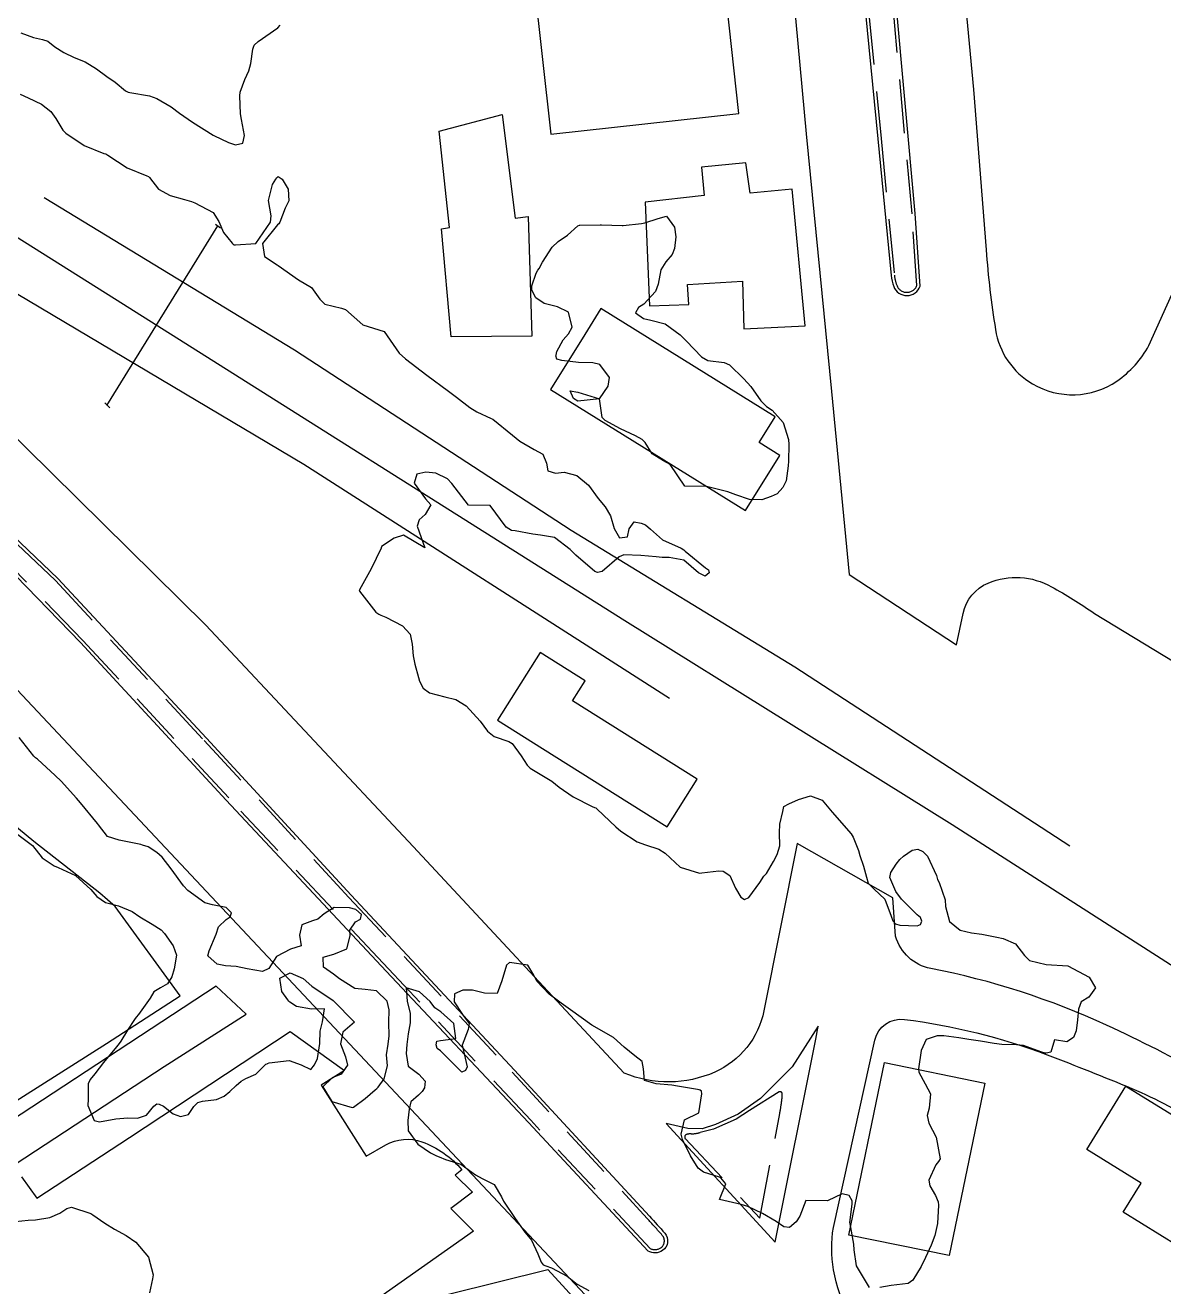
# Model space of a CAD drawing. Header units: metres. Extents: x 298520 to 308411, y 7433745 to 7450750.
# Drawn here: x 306774.9 to 306880.4, y 7435382.5 to 7435499.3 of the extents above; entities that cross this region are included whole.
import ezdxf

# ---------------------------------------------------------------- set-up
doc = ezdxf.new("R2010")
doc.units = ezdxf.units.M
doc.header["$LTSCALE"] = 10
doc.linetypes.add('DASHED', pattern=[0.75, 0.5, -0.25])
for name, color, linetype in [('Canteiro', 45, 'DASHED'), ('Curvas de Nivel 1m', 11, 'Continuous'), ('Edificações', 30, 'Continuous'), ('Linha Férrea', 251, 'TRACKS'), ('Pórtico', 62, 'Continuous'), ('Vias Primárias', 230, 'Continuous')]:
    doc.layers.add(name, color=color, linetype=linetype)
doc.linetypes.add('TRACKS', pattern='A,0.15,[130,ltypeshp.shx,S=0.25,R=0,X=0,Y=0],0.15', length=0.3)

msp = doc.modelspace()

# ---------------------------------------------------------------- linework, layer by layer
at = {"layer": 'Canteiro'}
for points in [[(306849.72, 7435535.35), (306851.56, 7435515.61), (306854.18, 7435488.85), (306855.42, 7435476.19, 0.063319), (306855.63, 7435475.26, 0.688018), (306857.5, 7435475.23), (306857.05, 7435481.88), (306855.21, 7435502), (306853.69, 7435518.16), (306852.45, 7435530.94), (306851.34, 7435539.5, -0.010151), (306850.76, 7435544.79, 0.069277), (306850.36, 7435546.52, 0.638045), (306848.44, 7435546.66, 0.173929), (306848.22, 7435545.28)], [(306836.03, 7435396.22), (306842.96, 7435388.85), (306844.8, 7435398.55, 0.017477), (306845, 7435399.89, 0.036049), (306845.03, 7435400.37, 0.560411), (306844.74, 7435400.54), (306841.98, 7435398.83), (306840.76, 7435398.03), (306838.66, 7435397.1), (306837.44, 7435396.79, -0.05083), (306836.58, 7435396.65, 0.137961), (306836.07, 7435396.56, 0.340655)]]:
    msp.add_lwpolyline(points, format="xyb", close=True, dxfattribs=at)
at = {"layer": 'Canteiro', "elevation": 711.52}
msp.add_lwpolyline([(306768.72, 7435456.45), (306777.7, 7435447.9), (306791.48, 7435433.1), (306804.89, 7435418.56), (306820.02, 7435402.36), (306832.51, 7435388.83, -0.006816), (306833.92, 7435387.26, -0.449535), (306833.77, 7435386.1, -0.2737), (306832.8, 7435386.04), (306821.73, 7435397.92), (306808.55, 7435411.95), (306793.75, 7435427.77), (306780.24, 7435442.37), (306770.22, 7435452.67)], format="xyb", dxfattribs=at)
at = {"layer": 'Curvas de Nivel 1m', "flags": 128}
for points, elevation in [([(306774.5, 7435498.65), (306775.67, 7435498.19), (306776.49, 7435498.03), (306777.01, 7435497.87), (306777.64, 7435497.34), (306778.48, 7435496.81), (306779.43, 7435496.36), (306780.46, 7435495.96), (306781.52, 7435495.3), (306782.45, 7435494.6), (306783.24, 7435494.08), (306784.18, 7435493.26), (306784.43, 7435493.14), (306784.58, 7435493.11), (306786.43, 7435492.8), (306787.09, 7435492.56), (306788.41, 7435491.78), (306789.19, 7435491.2), (306790.39, 7435490.35), (306792.3, 7435489.17), (306792.38, 7435489.13), (306793.72, 7435488.49), (306794.37, 7435488.25), (306795.07, 7435488.43), (306795.23, 7435489.13), (306794.94, 7435490.6), (306794.84, 7435491.14), (306794.77, 7435492.79), (306794.82, 7435493.14), (306795.25, 7435494.32), (306795.61, 7435495.13), (306795.81, 7435495.78), (306795.98, 7435497.12), (306796.12, 7435497.49), (306796.49, 7435497.83), (306798.29, 7435499.09), (306798.51, 7435499.36)], 712), ([(306774.43, 7435492.96), (306775.18, 7435492.62), (306776.41, 7435492.03), (306777.27, 7435491.35), (306777.74, 7435490.69), (306778.39, 7435489.63), (306778.67, 7435489.33), (306780.37, 7435488.2), (306782.2, 7435487.46), (306782.36, 7435487.42), (306782.45, 7435487.38), (306782.57, 7435487.29), (306784.35, 7435486.12), (306786.18, 7435485.4), (306786.33, 7435485.33), (306786.42, 7435485.24), (306787.25, 7435484.15), (306788.32, 7435483.57), (306789.66, 7435483.2), (306790.31, 7435483), (306790.6, 7435482.9), (306792.3, 7435481.98), (306792.83, 7435481.16), (306793.26, 7435480.14), (306794.08, 7435479.14), (306794.17, 7435479.05), (306794.26, 7435479.01), (306794.39, 7435479.01), (306796.26, 7435479.12), (306797.62, 7435481.1), (306797.7, 7435481.69), (306797.45, 7435483.1), (306797.81, 7435484.58), (306798.12, 7435485.09), (306798.21, 7435485.22), (306798.34, 7435485.32), (306798.7, 7435485.09), (306799.26, 7435484.15), (306799.32, 7435483.08), (306798.97, 7435482.41), (306798.48, 7435481.09), (306798.41, 7435480.96), (306798.28, 7435480.84), (306796.87, 7435479.11), (306797.06, 7435477.92), (306798.24, 7435477.14), (306798.33, 7435477.09), (306800.22, 7435475.75), (306801.43, 7435475.06), (306802.2, 7435473.96), (306802.67, 7435473.52), (306804.19, 7435473.15), (306804.58, 7435473.02), (306806.17, 7435471.58), (306808.16, 7435470.97), (306809.54, 7435468.96), (306810.14, 7435468.44), (306812.12, 7435466.93), (306814.1, 7435465.45), (306814.84, 7435464.89), (306816.08, 7435463.95), (306816.74, 7435463.53), (306818.07, 7435462.93), (306818.23, 7435462.85), (306820.05, 7435461.37), (306820.72, 7435460.82), (306822.04, 7435460.04), (306822.84, 7435459.61), (306823.18, 7435458.79), (306823.3, 7435458.07), (306824.01, 7435457.84), (306824.83, 7435457.96), (306826.01, 7435457.64), (306827.07, 7435456.75), (306827.98, 7435455.52), (306828.62, 7435454.73), (306829.13, 7435453.89), (306829.47, 7435452.72), (306829.94, 7435451.86), (306830.69, 7435451.95), (306830.85, 7435452.7), (306831.32, 7435453.33), (306831.96, 7435453.22), (306832.35, 7435453.08), (306832.82, 7435452.68), (306833.94, 7435451.68), (306835.67, 7435450.9), (306835.92, 7435450.74), (306836.04, 7435450.64), (306837.91, 7435449.09), (306838.19, 7435448.9), (306838.27, 7435448.61), (306837.9, 7435448.32), (306837.26, 7435448.63), (306835.91, 7435449.79), (306834.54, 7435450.03), (306833.92, 7435450.05), (306833.36, 7435450.11), (306831.92, 7435450.24), (306830.34, 7435450.28), (306829.92, 7435450.11), (306828.35, 7435448.73), (306827.9, 7435448.66), (306827.68, 7435448.74), (306825.92, 7435450.26), (306825.38, 7435450.77), (306823.94, 7435451.89), (306822.63, 7435452.12), (306821.94, 7435452.21), (306820.28, 7435452.5), (306819.95, 7435452.55), (306819.45, 7435452.84), (306817.97, 7435454.85), (306815.97, 7435454.88), (306814.41, 7435456.9), (306814.01, 7435457.34), (306812.95, 7435457.85), (306812.01, 7435457.93), (306811.18, 7435457.77), (306810.92, 7435456.94), (306811.98, 7435455.47), (306812.47, 7435454.92), (306811.96, 7435454.03), (306811.38, 7435453.52), (306811.2, 7435452.94), (306811.92, 7435450.93), (306809.94, 7435452.11), (306809.07, 7435451.83), (306807.92, 7435451.06), (306807.9, 7435451), (306807.89, 7435450.97), (306807.86, 7435450.91), (306806.94, 7435448.98), (306805.88, 7435447.06), (306805.86, 7435447.02), (306805.85, 7435447), (306805.88, 7435446.93), (306807.37, 7435444.98), (306807.66, 7435444.78), (306807.85, 7435444.7), (306808.31, 7435444.51), (306809.84, 7435443.7), (306810.57, 7435442.94), (306810.74, 7435442.02), (306810.84, 7435440.94), (306811, 7435440.15), (306811.33, 7435438.93), (306811.44, 7435438.59), (306811.77, 7435437.93), (306812.34, 7435437.5), (306813.77, 7435437.13), (306814.79, 7435436.89), (306815.75, 7435436.31), (306817.06, 7435434.87), (306817.72, 7435433.96), (306818.34, 7435433.47), (306819.71, 7435433), (306820, 7435432.83), (306820.85, 7435431.66), (306821.4, 7435430.81), (306821.68, 7435430.53), (306822.75, 7435429.87), (306823.67, 7435429.32), (306824.37, 7435428.77), (306825.65, 7435427.86), (306827.41, 7435426.98), (306827.64, 7435426.9), (306827.76, 7435426.86), (306827.89, 7435426.74), (306829.62, 7435425.09), (306830.07, 7435424.71), (306831.6, 7435423.72), (306832.35, 7435423.43), (306833.6, 7435423.04), (306834.19, 7435422.65), (306835.57, 7435421.37), (306837.37, 7435420.82), (306837.57, 7435420.83), (306839.15, 7435421.02), (306839.57, 7435420.98), (306840.17, 7435420.58), (306840.7, 7435419.43), (306841.2, 7435418.57), (306841.54, 7435418.36), (306841.93, 7435418.56), (306842.95, 7435419.95), (306843.32, 7435420.54), (306843.45, 7435420.66), (306843.57, 7435420.78), (306844.23, 7435421.89), (306844.56, 7435422.53), (306844.79, 7435423.34), (306844.76, 7435424.53), (306844.8, 7435425.35), (306845.07, 7435426.53), (306845.19, 7435426.98), (306845.65, 7435427.22), (306846.53, 7435427.64), (306847.66, 7435427.98), (306848.74, 7435427.57), (306849.64, 7435426.47), (306851.41, 7435424.45), (306851.61, 7435424.15), (306852.08, 7435422.92), (306852.23, 7435422.44), (306852.55, 7435421.46), (306852.82, 7435420.43), (306853, 7435419.87), (306853.55, 7435419.32), (306854.53, 7435418.41), (306855.11, 7435416.82), (306855.26, 7435416.4), (306855.52, 7435416.12), (306855.93, 7435415.99), (306857.52, 7435415.94), (306857.85, 7435416.05), (306857.95, 7435416.37), (306857.84, 7435416.69), (306857.53, 7435416.96), (306856.08, 7435418.39), (306855.55, 7435419.1), (306854.98, 7435420.41), (306855.1, 7435420.87), (306855.58, 7435421.64), (306855.91, 7435422.07), (306856.27, 7435422.39), (306857.05, 7435422.93), (306857.6, 7435423.03), (306858.04, 7435422.82), (306858.48, 7435422.37), (306859.32, 7435420.6), (306859.39, 7435420.35), (306859.42, 7435420.21), (306859.56, 7435419.93), (306860.12, 7435418.34), (306860.15, 7435417.73), (306860.51, 7435416.34), (306861.51, 7435415.52), (306862.55, 7435415.27), (306863.51, 7435415.15), (306864.91, 7435414.88), (306865.5, 7435414.75), (306866.64, 7435414.27), (306867.48, 7435413.18), (306867.94, 7435412.71), (306869.47, 7435412.35), (306871.47, 7435412.21), (306873.46, 7435411.16), (306874.05, 7435410.18), (306873.43, 7435409.32), (306872.73, 7435408.9), (306872.48, 7435408.2), (306872.39, 7435407.23), (306872.25, 7435406.2), (306872.01, 7435405.59), (306871.39, 7435405.18), (306870.25, 7435405.36), (306869.92, 7435404.22), (306869.47, 7435404.13), (306869.37, 7435404.14), (306869.3, 7435404.16), (306869.08, 7435404.23), (306867.38, 7435404.83), (306866.74, 7435404.91), (306865.38, 7435404.93), (306864.65, 7435405.03), (306863.39, 7435405.24), (306862.31, 7435405.4), (306861.39, 7435405.55), (306860.01, 7435405.73), (306859.39, 7435405.74), (306858.37, 7435405.39), (306857.9, 7435404.37), (306857.65, 7435402.67), (306857.68, 7435402.38), (306858.27, 7435401.3), (306858.76, 7435400.36), (306858.63, 7435399.04), (306858.44, 7435398.36), (306858.6, 7435397.66), (306859.28, 7435396.35), (306859.66, 7435394.35), (306859.51, 7435394.09), (306859.25, 7435393.79), (306858.62, 7435392.36), (306858.71, 7435391.84), (306859.22, 7435390.94), (306859.47, 7435390.35), (306859.49, 7435390.07), (306859.4, 7435388.35), (306859.17, 7435387.25), (306858.83, 7435386.35), (306858.3, 7435385.2), (306857.9, 7435384.37), (306857.12, 7435383.11), (306856.7, 7435382.8), (306855.12, 7435382.61), (306854.07, 7435382.42)], 713), ([(306773.61, 7435424.86), (306775.59, 7435423.36), (306776.46, 7435422.23), (306777.57, 7435421.47), (306777.97, 7435421.33), (306779.56, 7435420.59), (306780.97, 7435419.3), (306781.54, 7435418.64), (306782.35, 7435418.1), (306783.53, 7435417.78), (306784.81, 7435417.25), (306785.52, 7435416.75), (306786.65, 7435416.08), (306787.5, 7435415.57), (306787.82, 7435415.21), (306788.61, 7435414.07), (306788.93, 7435413.2), (306788.71, 7435411.95), (306788.49, 7435411.2), (306788.08, 7435410.57), (306787.44, 7435410.18), (306786.83, 7435409.82), (306786.47, 7435409.22), (306785.41, 7435407.72), (306785.17, 7435407.47), (306785.02, 7435407.24), (306784.37, 7435406.27), (306783.76, 7435405.26), (306783.61, 7435405.02), (306783.37, 7435404.71), (306782.16, 7435403.28), (306781.34, 7435402.23), (306780.92, 7435401.71), (306780.73, 7435401.3), (306780.73, 7435399.87), (306780.71, 7435399.3), (306781.29, 7435397.89), (306781.77, 7435397.76), (306783.29, 7435398.05), (306784.4, 7435398.14), (306785.29, 7435398.11), (306786.13, 7435398.4), (306786.83, 7435399.22), (306787.08, 7435399.45), (306787.31, 7435399.42), (306787.71, 7435399.21), (306788.6, 7435398.51), (306789.29, 7435398.26), (306790.03, 7435398.44), (306790.53, 7435399.18), (306790.9, 7435399.58), (306791.31, 7435399.7), (306792.62, 7435399.84), (306793.32, 7435400.14), (306793.86, 7435400.59), (306794.44, 7435401.13), (306794.91, 7435401.55), (306795.34, 7435401.8), (306796.26, 7435402.19), (306797.2, 7435403.1), (306797.3, 7435403.15), (306797.35, 7435403.17), (306797.49, 7435403.23), (306799.36, 7435403.46), (306800.47, 7435403.06), (306801.35, 7435402.62), (306801.71, 7435403.04), (306801.97, 7435403.65), (306802.18, 7435405.04), (306802.24, 7435406.18), (306802.43, 7435407.03), (306802.62, 7435408.23), (306801.41, 7435408.22), (306800.02, 7435408.46), (306799.42, 7435408.87), (306799.31, 7435408.96), (306799.22, 7435409.07), (306798.68, 7435409.84), (306798.48, 7435411.08), (306799.46, 7435411.57), (306800.65, 7435411.06), (306801.44, 7435410.35), (306803.42, 7435409.02), (306805.4, 7435407), (306804.33, 7435406.07), (306804.1, 7435405.01), (306804.57, 7435403.8), (306804.77, 7435403.01), (306804.18, 7435402.18), (306803.34, 7435401.86), (306802.48, 7435401.03), (306803.31, 7435399.65), (306805.2, 7435399.11), (306805.3, 7435399.13), (306806.38, 7435399.93), (306807.33, 7435400.75), (306807.46, 7435400.85), (306807.61, 7435400.98), (306808.14, 7435401.77), (306808.46, 7435402.96), (306808.37, 7435403.97), (306808.52, 7435404.96), (306808.61, 7435405.74), (306808.58, 7435406.96), (306808.61, 7435408.16), (306808.43, 7435408.96), (306807.44, 7435409.91), (306806.39, 7435410.04), (306805.44, 7435410.12), (306804.03, 7435411.01), (306803.46, 7435411.45), (306802.52, 7435412.09), (306802.5, 7435413.03), (306803.48, 7435413.31), (306804.68, 7435413.8), (306804.99, 7435415.01), (306804.97, 7435415.53), (306805.51, 7435416.29), (306805.97, 7435416.54), (306806.06, 7435416.99), (306805.53, 7435417.43), (306804.93, 7435417.61), (306803.53, 7435417.64), (306802.58, 7435417.03), (306802.01, 7435416.55), (306801.51, 7435416.39), (306800.54, 7435416.02), (306800.3, 7435415.06), (306800.46, 7435414.09), (306799.48, 7435413.77), (306798.19, 7435413.09), (306797.46, 7435411.99), (306796.87, 7435411.7), (306795.46, 7435411.93), (306794.43, 7435412.16), (306793.46, 7435412.22), (306792.69, 7435412.37), (306791.83, 7435413.16), (306791.93, 7435413.61), (306792.59, 7435415.15), (306792.81, 7435415.85), (306793.51, 7435416.51), (306793.89, 7435416.76), (306794, 7435417.14), (306793.53, 7435417.64), (306792.26, 7435417.88), (306791.53, 7435418.07), (306789.96, 7435419.19), (306789.55, 7435419.64), (306788.42, 7435421.2), (306787.58, 7435422.3), (306787.09, 7435422.72), (306786.28, 7435423.23), (306785.77, 7435423.41), (306785.6, 7435423.46), (306785.31, 7435423.53), (306783.6, 7435423.86), (306782.53, 7435424.2), (306781.69, 7435425.29), (306781.61, 7435425.41), (306780.01, 7435427.31), (306779.65, 7435427.75), (306778.22, 7435429.32), (306777.67, 7435429.84), (306776.03, 7435431.35), (306775.84, 7435431.5), (306775.7, 7435431.65), (306774.33, 7435433.37)], 713), ([(306853.11, 7435382.43), (306851.9, 7435384.44), (306851.69, 7435385.91), (306851.67, 7435386.44), (306851.31, 7435388.33), (306851.3, 7435388.45), (306851.51, 7435390.14), (306851.5, 7435390.45), (306851.22, 7435390.95), (306850.57, 7435391.1), (306849.21, 7435390.47), (306847.21, 7435390.5), (306846.66, 7435389.04), (306846.31, 7435388.51), (306845.71, 7435387.98), (306845.18, 7435388.05), (306844.46, 7435388.53), (306843.19, 7435389.29), (306841.83, 7435389.94), (306841.21, 7435390.13), (306839.21, 7435390.59), (306839.79, 7435392.02), (306839.35, 7435392.59), (306839.23, 7435392.65), (306837.73, 7435393.1), (306837.24, 7435393.48), (306836.53, 7435394.63), (306835.78, 7435396.13), (306835.65, 7435396.64), (306835.98, 7435397.95), (306837.3, 7435398.62), (306837.57, 7435400.38), (306837.55, 7435400.62), (306837.44, 7435400.72), (306837.33, 7435400.75), (306837.18, 7435400.78), (306835.34, 7435401.08), (306834.81, 7435401.18), (306833.34, 7435401.28), (306832.26, 7435401.59), (306832.17, 7435402.68), (306832.04, 7435403.36), (306831.36, 7435403.89), (306830.39, 7435404.7), (306829.39, 7435405.58), (306827.4, 7435406.74), (306825.42, 7435408.14), (306824.54, 7435408.77), (306823.44, 7435409.59), (306822.31, 7435410.8), (306822.02, 7435411.37), (306821.47, 7435412.28), (306819.77, 7435412.53), (306819.47, 7435412.27), (306819.05, 7435410.84), (306818.61, 7435409.67), (306817.44, 7435409.7), (306816.33, 7435409.98), (306815.44, 7435409.98), (306814.68, 7435409.64), (306814.64, 7435408.89), (306815.41, 7435407.71), (306816.03, 7435406.87), (306815.93, 7435406.34), (306815.37, 7435404.88), (306815.83, 7435402.88), (306815.7, 7435402.53), (306815.35, 7435402.38), (306814.82, 7435402.89), (306813.37, 7435404.35), (306813.05, 7435404.58), (306812.96, 7435404.91), (306813.04, 7435405.25), (306813.38, 7435405.3), (306814.78, 7435405.48), (306814.6, 7435406.89), (306813.41, 7435407.97), (306812.85, 7435408.34), (306812.42, 7435408.91), (306811.44, 7435409.83), (306810.19, 7435410.19), (306810.29, 7435408.94), (306810.55, 7435407.8), (306810.57, 7435406.94), (306810.39, 7435405.94), (306810.25, 7435404.94), (306810.2, 7435404.11), (306810.39, 7435402.94), (306811.35, 7435402.18), (306811.96, 7435401.55), (306811.88, 7435400.92), (306811.68, 7435400.58), (306811.32, 7435400.23), (306810.61, 7435399.64), (306810.48, 7435398.94), (306810.34, 7435397.9), (306810.39, 7435396.94), (306811.26, 7435395.72), (306812.43, 7435394.91), (306812.99, 7435394.64), (306813.25, 7435394.52), (306813.84, 7435394.3), (306815.24, 7435393.84), (306816.6, 7435392.87), (306817.23, 7435392.53), (306818.35, 7435391.97), (306819.02, 7435390.83), (306819.21, 7435390.43), (306820.3, 7435388.82), (306821.17, 7435387.57), (306821.52, 7435387.16), (306821.81, 7435386.8), (306822.39, 7435385.55), (306822.7, 7435384.79), (306822.89, 7435384.54), (306823.13, 7435384.43), (306823.66, 7435384.24), (306825.12, 7435383.49), (306826.02, 7435382.75), (306827.11, 7435382.16)], 713), ([(306774.01, 7435388.53), (306775.18, 7435388.67), (306775.84, 7435388.69), (306777.18, 7435388.9), (306778.12, 7435389.33), (306778.75, 7435389.76), (306779.19, 7435389.88), (306780.97, 7435389.29), (306781.18, 7435389.16), (306782.28, 7435388.38), (306783.17, 7435387.84), (306784.25, 7435387.25), (306785.15, 7435386.62), (306786.33, 7435385.23), (306786.74, 7435383.6), (306786.68, 7435383.22), (306786.4, 7435381.93)], 714)]:
    msp.add_lwpolyline(points, dxfattribs=dict(at, elevation=elevation))
at = {"layer": 'Curvas de Nivel 1m', "elevation": 713, "flags": 128}
msp.add_lwpolyline([(306831.99, 7435480.99), (306832.29, 7435481.04), (306833.53, 7435481.43), (306834.3, 7435481.66), (306835.06, 7435480.65), (306835.17, 7435479.75), (306835.06, 7435478.65), (306834.82, 7435478.09), (306834.25, 7435477.43), (306833.78, 7435476.67), (306833.54, 7435475.36), (306833.3, 7435474.67), (306832.2, 7435473.51), (306831.7, 7435473.19), (306831.45, 7435472.7), (306832.19, 7435472.19), (306832.84, 7435472.03), (306834.18, 7435471.69), (306835.57, 7435470.65), (306836.16, 7435470.08), (306837.55, 7435468.63), (306838.14, 7435468.3), (306839.64, 7435468.1), (306840.14, 7435467.89), (306841.46, 7435466.58), (306842.11, 7435465.89), (306843.06, 7435464.56), (306843.56, 7435464.02), (306844.08, 7435463.68), (306845.12, 7435462.53), (306845.61, 7435460.97), (306845.64, 7435460.52), (306845.6, 7435458.95), (306845.59, 7435458.52), (306845.39, 7435457.14), (306845.07, 7435456.53), (306844.57, 7435455.95), (306843.99, 7435455.68), (306843.15, 7435455.39), (306841.99, 7435455.4), (306840.73, 7435455.84), (306840, 7435456.11), (306838, 7435456.62), (306836, 7435456.64), (306834.64, 7435458.65), (306834.03, 7435459.01), (306832.98, 7435459.63), (306832.33, 7435460.69), (306832.05, 7435460.98), (306831.44, 7435461.31), (306830.06, 7435461.96), (306828.61, 7435462.73), (306828.36, 7435463.02), (306828.09, 7435464.73), (306826.09, 7435464.51), (306825.69, 7435464.76), (306825.39, 7435465.48), (306826.1, 7435465.36), (306828.09, 7435464.73), (306828.91, 7435465.92), (306829.02, 7435466.72), (306828.13, 7435467.92), (306827.48, 7435468.08), (306826.14, 7435468.09), (306824.62, 7435468.29), (306824.14, 7435468.4), (306824.07, 7435468.71), (306824.08, 7435468.78), (306824.15, 7435469.12), (306824.74, 7435470.19), (306825.23, 7435470.77), (306825.56, 7435471.38), (306825.24, 7435472.77), (306824.2, 7435473.26), (306822.97, 7435473.57), (306822.21, 7435474.08), (306821.84, 7435474.81), (306821.83, 7435475.21), (306822.24, 7435476.38), (306822.39, 7435476.65), (306822.5, 7435476.81), (306822.82, 7435477.38), (306823.73, 7435478.79), (306824.27, 7435479.3), (306825.15, 7435479.9), (306826.09, 7435480.76), (306826.24, 7435480.81), (306826.28, 7435480.81), (306828.17, 7435480.85), (306828.28, 7435480.85), (306830.21, 7435480.78), (306830.28, 7435480.78)], close=True, dxfattribs=at)
at = {"layer": 'Edificações'}
for points in [[(306822.03, 7435503.38), (306823.58, 7435489.24), (306841.01, 7435491.15), (306839.46, 7435505.29)], [(306821.83, 7435470.54), (306814.36, 7435470.48), (306813.46, 7435480.49), (306814.21, 7435480.62), (306813.26, 7435489.54), (306819.09, 7435491.07), (306820.3, 7435481.47), (306821.5, 7435481.62)], [(306832.33, 7435482.96), (306832.73, 7435473.36), (306836.39, 7435473.46), (306836.26, 7435475.32), (306841.35, 7435475.65), (306841.48, 7435471.22), (306847.14, 7435471.49), (306845.94, 7435484.16), (306842.05, 7435483.8), (306841.65, 7435486.59), (306837.56, 7435486.19), (306837.79, 7435483.56)], [(306851.21, 7435387.29), (306854.49, 7435403.27), (306863.79, 7435401.36), (306860.5, 7435385.38)]]:
    msp.add_lwpolyline(points, close=True, dxfattribs=at)
for points in [[(306842.89, 7435460.68), (306844.38, 7435463.07), (306828.23, 7435473.1), (306826.74, 7435470.71), (306823.57, 7435465.6), (306841.62, 7435454.39), (306844.79, 7435459.5), (306842.89, 7435460.68)], [(306825.61, 7435436.77), (306826.77, 7435438.62), (306822.61, 7435441.24), (306818.66, 7435434.97), (306822.83, 7435432.35), (306834.36, 7435425.09), (306837.14, 7435429.51), (306825.61, 7435436.77)], [(306771.84, 7435398.34), (306782.42, 7435405.02), (306789.27, 7435409.45), (306783.23, 7435417.72), (306781.81, 7435418.95), (306775.69, 7435423.75), (306770.51, 7435428.01)], [(306878.28, 7435392.09), (306873.24, 7435395.2), (306876.87, 7435401.08), (306886.98, 7435394.85), (306883.35, 7435388.96), (306881.69, 7435386.27), (306876.62, 7435389.4), (306878.28, 7435392.09)]]:
    msp.add_lwpolyline(points, dxfattribs=at)
msp.add_lwpolyline([(306774.56, 7435392.68), (306775.99, 7435390.69), (306784.55, 7435396.33), (306799.45, 7435406.13), (306804.48, 7435402.52), (306802.31, 7435401.17), (306806.48, 7435394.6), (306808.3, 7435395.64, -0.219253), (306811.65, 7435395.92, -0.133045), (306815.36, 7435393.32), (306814.72, 7435392.82), (306816.33, 7435391.25), (306814.33, 7435389.76), (306816.43, 7435387.66), (306804.92, 7435379.53), (306823.32, 7435384.09), (306834.99, 7435371.34)], format="xyb", dxfattribs=at)
at = {"layer": 'Linha Férrea', "flags": 128}
msp.add_lwpolyline([(307827.16, 7434249.95), (307821.56, 7434258.81), (307819.52, 7434262.43), (307816.3, 7434268.22), (307813.68, 7434272.3), (307811.64, 7434275.46), (307798.22, 7434296.14), (307773.74, 7434334.03), (307761.73, 7434352.01), (307752.47, 7434367.89), (307735.13, 7434393.38), (307710.74, 7434431.02), (307694.81, 7434455.28), (307677.7, 7434482.21), (307665.38, 7434501.66), (307643.88, 7434534.84), (307627.56, 7434562.54), (307613.51, 7434586.87), (307596.95, 7434617.47), (307576.4, 7434659.98), (307564.17, 7434687.32), (307541.06, 7434734.95), (307530.17, 7434758.54), (307516.92, 7434785.92), (307501.76, 7434817.25), (307481.68, 7434859.3), (307459.2, 7434904.2), (307442.79, 7434936.27), (307425.28, 7434968.91), (307411.69, 7434992.24), (307402.57, 7435007.68), (307388.85, 7435028.5), (307366.95, 7435058.3), (307352.5, 7435076.75), (307335.71, 7435095.81), (307323.74, 7435108.4), (307304.88, 7435127.21), (307280.64, 7435149.6), (307260.89, 7435166.25), (307239.5, 7435183.01), (307222.59, 7435195.4), (307206.91, 7435206.43), (307191.54, 7435216.92), (307180.98, 7435223.58), (307147.08, 7435245.04), (307110.18, 7435267.87), (307071.33, 7435292.08), (307013.04, 7435328.92), (306934.22, 7435378.29), (306890.85, 7435406.01), (306860.76, 7435425.27), (306830.44, 7435444.17), (306783.16, 7435474), (306743.29, 7435499.12), (306730.65, 7435506.8), (306700.01, 7435524.56), (306649.97, 7435556.16), (306620.54, 7435574.68), (306585.88, 7435596.36), (306549.21, 7435619.44), (306511.46, 7435642.99), (306481.3, 7435662.07), (306449.91, 7435681.79), (306417.31, 7435702.16), (306386.5, 7435720.66), (306359.57, 7435735.78), (306332.26, 7435749.95), (306295.74, 7435767.25), (306254.91, 7435784.83), (306234.55, 7435793.03), (306198.8, 7435806.04), (306177.43, 7435813.74), (306139.2, 7435826.14), (306101.03, 7435838.04), (306051.97, 7435853.03), (306008.19, 7435866.65), (306003.58, 7435868.04), (305974.11, 7435878.74), (305939.65, 7435889.45), (305902.23, 7435900.74), (305881.18, 7435906.22), (305868.58, 7435910.19), (305845.54, 7435919.12), (305815.17, 7435933.3), (305786.71, 7435949.03), (305760.88, 7435966.42), (305735.18, 7435986.89), (305723.76, 7435997.05), (305696.1, 7436025.19), (305678.2, 7436047.9), (305661.02, 7436071.86), (305645.02, 7436096.32), (305622.37, 7436129.7), (305596.14, 7436168.75), (305576.09, 7436198.75), (305559.43, 7436223.15), (305539.44, 7436252.72), (305521.42, 7436279.84), (305512.69, 7436292.82), (305499.49, 7436312.98), (305480.03, 7436341.61), (305460.3, 7436370.83), (305441.56, 7436398.43), (305421.25, 7436428.24), (305402.58, 7436456.09), (305384.09, 7436483.75), (305369.12, 7436505.55), (305351.23, 7436532.17), (305338.34, 7436551.44), (305322.73, 7436574.87), (305306.91, 7436598.3), (305293.24, 7436619.06), (305277.82, 7436644.31), (305263.89, 7436668.98), (305254.71, 7436687.72), (305243.78, 7436710.84), (305233.95, 7436734.39), (305225.11, 7436755.87), (305215.53, 7436780.47), (305201.61, 7436815.68), (305193.17, 7436837.83), (305177.38, 7436877.75), (305166.79, 7436904.69), (305153.94, 7436937.69), (305141.5, 7436969.14), (305130.7, 7436996.5), (305122.02, 7437018.5), (305113.06, 7437043.1), (305101.51, 7437072.01), (305093.24, 7437092.93), (305082.04, 7437121.36), (305073.35, 7437143.92), (305060.57, 7437176.45), (305050.18, 7437206.4), (305043.41, 7437227.87), (305037.47, 7437248.17), (305034.53, 7437261.71), (305031.72, 7437274.1), (305028.72, 7437297.87), (305025.03, 7437326.57), (305023.12, 7437358.56), (305023.12, 7437387.11), (305024.83, 7437414.87), (305027.31, 7437439.51), (305027.41, 7437441.26), (305030.71, 7437462.67), (305036.04, 7437488.9), (305042.47, 7437516.92), (305048.78, 7437544.54), (305055.48, 7437572.1), (305062.87, 7437603.39), (305069.5, 7437630.69), (305077.03, 7437662.82), (305085.46, 7437698.14), (305091.82, 7437727.64), (305097.21, 7437749.95), (305103.92, 7437777.27), (305111.1, 7437807.1), (305121.2, 7437849.91), (305125.41, 7437866.97), (305130.99, 7437888.73), (305137.36, 7437914.57), (305143.48, 7437941.14), (305150.28, 7437969.23), (305155.63, 7437993.86), (305160.5, 7438017.39), (305165.53, 7438047.97), (305167.4, 7438065.92), (305168.45, 7438080.5), (305168.7, 7438098.82), (305168.5, 7438111.61), (305167.44, 7438129.41), (305165.73, 7438144.8), (305163.05, 7438159.25), (305157.36, 7438183.65), (305149.71, 7438209.61), (305142.15, 7438230.52), (305132.88, 7438252.55), (305120.43, 7438277.84), (305109.12, 7438297.22), (305107.01, 7438300.23), (305099.26, 7438311.38), (305091.43, 7438322.41), (305083.38, 7438332.8), (305079.57, 7438337.52), (305074.8, 7438344.06), (305056.82, 7438367.08), (305041.94, 7438386.35), (305023.22, 7438411.98), (305005.97, 7438436.56), (304993.28, 7438456.49), (304983.12, 7438473.17), (304969.54, 7438498.7), (304959.94, 7438517.09), (304947.33, 7438543.43), (304933.09, 7438572.79), (304924.31, 7438590.95), (304918.2, 7438604.46), (304911.78, 7438619.16), (304905.93, 7438632.44), (304900.32, 7438648.46), (304895.83, 7438661.89), (304892.17, 7438674.5), (304887.95, 7438691.24), (304884.69, 7438706.94), (304881.85, 7438723.7), (304879.33, 7438740.13), (304878.19, 7438758.92), (304877.54, 7438778.36), (304877.21, 7438799.09), (304877.46, 7438830.88), (304877.86, 7438863.02), (304878.27, 7438892.7), (304878.6, 7438920.11), (304878.68, 7438952.24), (304877.94, 7438980.3), (304876.32, 7439009.02), (304874.94, 7439022.79), (304873.23, 7439037.84), (304870.14, 7439056.14), (304864.86, 7439082.08), (304859.08, 7439105.01), (304850.38, 7439133.89), (304843.06, 7439154.06), (304836.38, 7439171.24), (304828.25, 7439190.11), (304817.67, 7439211.83), (304806.69, 7439232.74), (304796.36, 7439250.87), (304785.22, 7439269.01), (304772.78, 7439289.1), (304755.7, 7439316.74), (304736.91, 7439345.94), (304718.85, 7439374.33), (304700.22, 7439403.62), (304676.46, 7439440.71), (304659.06, 7439468.06), (304641.49, 7439495.55), (304629.29, 7439515), (304612.29, 7439541.91), (304598.79, 7439563.31), (304583.09, 7439588.52), (304568.61, 7439611.38), (304554.37, 7439633.59), (304540.46, 7439656.11), (304527.86, 7439675.88), (304515.49, 7439695.97), (304501.01, 7439718.74), (304492.56, 7439732.18), (304481.09, 7439749.95), (304464.7, 7439773.55), (304458.7, 7439781.55), (304447.47, 7439795.48), (304430.85, 7439814.02), (304417.94, 7439826.87), (304407.63, 7439836.38), (304393.36, 7439848.49), (304380.4, 7439858.34), (304362.66, 7439870.74), (304347.09, 7439880.3), (304333.25, 7439887.82), (304320.73, 7439894.06), (304304.93, 7439900.99), (304286.44, 7439908.16), (304266.64, 7439915.42), (304246.69, 7439922.5), (304225.19, 7439929.98), (304199, 7439939.2), (304168.47, 7439950), (304152.89, 7439955.63), (304135.92, 7439962.49), (304121.35, 7439968.8), (304105.78, 7439976.38), (304088.74, 7439985.33), (304071.18, 7439995.83), (304051.5, 7440008.74), (304042.51, 7440015.33), (304023.02, 7440030.47), (304002.68, 7440048.64), (303992.18, 7440058.52), (303980.44, 7440070.49), (303965.02, 7440086.23), (303949.37, 7440102.5), (303932.05, 7440120.67), (303917.21, 7440136.17), (303903.07, 7440150.77), (303879.08, 7440175), (303863.63, 7440189.71), (303849.06, 7440203.12), (303838.55, 7440211.89), (303825.96, 7440222.58), (303811.47, 7440233.81), (303798.03, 7440243.58), (303789.17, 7440249.78, 0.048699), (303782.73, 7440254.33, -0.013971), (303778.98, 7440256.72, 0.011385), (303767.54, 7440264.08, 0.000455), (303759.24, 7440269.14, 0.004014), (303749.32, 7440275.08, 0.008965), (303739.52, 7440280.6), (303729.17, 7440286.2), (303717.71, 7440292.15), (303693.72, 7440304.37), (303679.1, 7440311.9), (303660.94, 7440321.33), (303642.97, 7440330.92), (303636.47, 7440334.55), (303624.84, 7440341.29), (303611.99, 7440348.94), (303603.08, 7440354.6), (303596.28, 7440359.1), (303587.51, 7440365.43), (303578.6, 7440372.22), (303569.48, 7440379.63), (303558.63, 7440389.13), (303549.89, 7440397.25), (303541.54, 7440405.46), (303534.88, 7440412.29), (303523.46, 7440424.47), (303512.29, 7440437.46), (303502.62, 7440449.26), (303497.01, 7440456.5), (303488.04, 7440468.69), (303481.42, 7440477.68), (303475.38, 7440486.35), (303465.79, 7440500.54), (303456.11, 7440515.6), (303445.61, 7440532.25), (303432.87, 7440552.63), (303423.19, 7440568.06, -0.000757), (303417.99, 7440576.14, 0.007668), (303411.65, 7440585.69), (303403.6, 7440597.44), (303394.77, 7440609.24), (303388.86, 7440616.92), (303381.26, 7440625.91), (303374.43, 7440633.82), (303364.89, 7440644.09), (303358.77, 7440650.24), (303349.65, 7440658.74), (303339.72, 7440667.52), (303332.66, 7440673.46), (303326.72, 7440678.05, -0.018136), (303320.92, 7440682.54, 0.027105), (303312.53, 7440688.78, -0.001525), (303306.78, 7440692.62), (303296.84, 7440699.32), (303291.58, 7440702.65), (303280.84, 7440709.24, 0.008003), (303271.25, 7440714.65, 0.013057), (303255.94, 7440722.45, -0.001991), (303248.37, 7440726.09, 0.012147), (303243.6, 7440728.27, -0.002135), (303237.37, 7440730.97), (303223.7, 7440736.96), (303210.1, 7440742.74), (303193.9, 7440749.57), (303189.82, 7440751.3), (303177.39, 7440756.46), (303158.99, 7440764.27), (303141.65, 7440771.61), (303117.1, 7440781.98), (303101.55, 7440788.52), (303093.45, 7440792.23), (303076.05, 7440800.18), (303054.93, 7440810.37), (303040.16, 7440817.98), (303025.35, 7440825.89), (303013.34, 7440832.76), (303004.06, 7440838.54), (302994.27, 7440845.09), (302982.62, 7440853.41), (302969.58, 7440863.65), (302962.58, 7440869.55), (302953.34, 7440877.8), (302943.02, 7440887.54), (302938.59, 7440892.15), (302933.33, 7440897.54), (302924.32, 7440907.75), (302915.9, 7440917.94), (302907.52, 7440928.75), (302899.78, 7440938.97), (302892.73, 7440949.15), (302888.76, 7440955.11), (302884.57, 7440961.75), (302879.49, 7440969.89), (302873.29, 7440980.61), (302867.78, 7440990.9), (302859.79, 7441006.77), (302851.23, 7441025.3), (302846.82, 7441035.61), (302841.67, 7441047.99), (302837.15, 7441059.32), (302829.38, 7441078.79), (302825.24, 7441088.83), (302821.86, 7441097.36), (302816.25, 7441111.47), (302810.67, 7441125.2), (302804.68, 7441140.05), (302799.05, 7441153.54), (302792.2, 7441169.33), (302786.8, 7441181.37), (302782.7, 7441189.73), (302780.99, 7441193.27, -0.024435), (302778.71, 7441197.53, 0.018839), (302775.04, 7441204.53), (302769.05, 7441215.01), (302764.16, 7441223.1), (302758.01, 7441232.57), (302751.03, 7441242.93), (302746.43, 7441249.47, 0.01417), (302742.29, 7441255.12, -0.010578), (302734.95, 7441264.49, 0.026045), (302726.65, 7441274.45), (302714.77, 7441287.27), (302702.59, 7441299.41), (302690.06, 7441310.89), (302682.56, 7441317.23), (302675.22, 7441323.25), (302666.87, 7441329.42, 0.027574), (302658.67, 7441335.28, -0.011091), (302655.15, 7441337.63, 0.01172), (302645.72, 7441343.9, 0.006642), (302635.25, 7441350.32, 0.010482), (302620.24, 7441358.82, 0.013683), (302599.22, 7441369.43, 0.008553), (302586.73, 7441375.05, 0.011788), (302575.05, 7441379.75, 0.002778), (302570.56, 7441381.4), (302560.88, 7441384.91), (302551, 7441388.04), (302546.22, 7441389.53, -0.019135), (302544.9, 7441389.88, 0.019296), (302522.94, 7441395.79, 0.000461), (302511.66, 7441398.34, 0.010049), (302501.51, 7441400.42), (302492.39, 7441402.1), (302485.29, 7441403.3), (302471.45, 7441405.53), (302444.87, 7441409.52), (302415.28, 7441413.93), (302384.35, 7441418.64), (302365.98, 7441421.32), (302360.25, 7441421.99), (302338.7, 7441425.13), (302306, 7441430.4), (302286.92, 7441434.2), (302278.6, 7441436.01), (302270.24, 7441438.28), (302260.05, 7441441.21), (302248.72, 7441444.79), (302234.93, 7441449.83), (302225.68, 7441453.69), (302223.91, 7441454.59), (302211.72, 7441460.08), (302198.55, 7441466.94), (302185.19, 7441474.43), (302176.27, 7441480.04), (302166.75, 7441486.09), (302155.71, 7441493.82), (302145.2, 7441501.91), (302133.65, 7441511.46), (302124.11, 7441520), (302113.8, 7441530.08), (302104.38, 7441540.03), (302095.47, 7441550.01), (302086.58, 7441560.93), (302077.65, 7441573.12), (302070.77, 7441583.08), (302062.65, 7441595.88), (302055.33, 7441608.4), (302048.69, 7441620.59), (302040.38, 7441636.79), (302032.96, 7441653.05), (302027.22, 7441666.29), (302023.74, 7441674.15), (302020.23, 7441682.95), (302013.85, 7441699.66), (302006.74, 7441720.03), (302000.14, 7441739.47), (301996.81, 7441749.52), (301993.17, 7441760.44), (301988.74, 7441774), (301985.31, 7441784.6), (301976.67, 7441811.03), (301970.97, 7441828.13), (301966.76, 7441840.46), (301961.82, 7441854.8), (301956.6, 7441869.32), (301952.69, 7441879.43), (301950.21, 7441885.78), (301947.26, 7441893.12), (301942.83, 7441903), (301936.94, 7441915.47), (301925.25, 7441938.09), (301919.94, 7441947.81), (301913.51, 7441959.08), (301904.12, 7441974.92), (301894.52, 7441990.44), (301891.41, 7441995.46), (301886.49, 7442003.18), (301878.67, 7442015.28), (301873.46, 7442023.44), (301865.16, 7442036.29), (301855.84, 7442050.94), (301845.98, 7442066.83), (301838.27, 7442079.46), (301830.42, 7442092.89), (301825.55, 7442101.78), (301821.38, 7442109.45), (301815.66, 7442120.91), (301811.11, 7442130.24), (301807.7, 7442138), (301806.42, 7442140.6, 0.023261), (301801.86, 7442152.45, -0.028715), (301797.55, 7442164, 0.012936), (301793.73, 7442175.33, -0.025942), (301792.42, 7442179.58, 0.006006), (301789.91, 7442189.06, -0.014708), (301788.14, 7442196.22), (301785.97, 7442206.25), (301784.37, 7442214.31, 0.006026), (301783.56, 7442218.84, -0.007665), (301782.52, 7442224.78, -0.006079), (301780.96, 7442235.44, -0.002739), (301779.7, 7442245.21), (301779.18, 7442249.48), (301778.68, 7442254.38), (301778.07, 7442260.48), (301777.32, 7442271.29), (301776.98, 7442275.41), (301775.91, 7442292.59), (301775.2, 7442301.97), (301774.19, 7442318.2), (301773.65, 7442327.42), (301773.09, 7442335.87), (301772.13, 7442350.27), (301771.29, 7442362.12), (301770.73, 7442371.57), (301769.87, 7442382.07), (301768.55, 7442394.65), (301768.15, 7442398.42), (301767.39, 7442406.07), (301767.01, 7442408.61), (301766.5, 7442411.78), (301764.78, 7442423.53), (301763.46, 7442430.86), (301760.77, 7442444.81), (301759.48, 7442450.08), (301758.26, 7442454.4), (301755.34, 7442466.07), (301751.67, 7442478.11, 0.014406), (301747.84, 7442489.51, -0.000078), (301746.02, 7442494.48), (301743.45, 7442501.47), (301738.69, 7442513.33), (301735.71, 7442520.32), (301732.43, 7442527.28), (301727.1, 7442538.17), (301722.93, 7442546.11, 0.012187), (301718.52, 7442554.11, 0.000535), (301713.36, 7442562.95, 0.014127), (301707.99, 7442571.56, 0.00131), (301703.08, 7442578.9, 0.005502), (301696.11, 7442589.04, 0.012739), (301690.66, 7442596.36, -0.003293), (301687.73, 7442600.16, 0.014011), (301683.49, 7442605.41), (301674.27, 7442616.2), (301665.75, 7442625.39), (301657.65, 7442633.67), (301647.39, 7442643.46), (301636.01, 7442653.98), (301626.6, 7442662.31), (301605.3, 7442680.7), (301585.63, 7442697.22), (301571.11, 7442709.22), (301556.03, 7442721.96), (301546.37, 7442729.88), (301533.38, 7442740.75), (301522.72, 7442749.6), (301509.81, 7442760.24), (301495.06, 7442772.28), (301477.47, 7442786.66), (301465.13, 7442796.88), (301456.43, 7442804.07), (301435.24, 7442821.76), (301421.84, 7442832.86), (301396.98, 7442853.69), (301385.14, 7442863.63), (301370.66, 7442875.78), (301364.72, 7442880.33), (301363.39, 7442881.71), (301340.64, 7442900.57), (301323.03, 7442915.48), (301312.79, 7442924.11), (301300.58, 7442934.7), (301285.85, 7442948.16), (301276.27, 7442957.32), (301270.65, 7442962.88), (301259.99, 7442974.03), (301253.52, 7442981.22), (301247.9, 7442987.53), (301240.38, 7442996.74), (301230, 7443009.99), (301221.85, 7443021.63), (301213.13, 7443035.04), (301205.73, 7443047.19), (301200.05, 7443057.2), (301196.13, 7443064.49), (301190.78, 7443075.16), (301186.74, 7443083.78), (301181.57, 7443095.72), (301178.31, 7443103.87), (301173.66, 7443116.19), (301169.17, 7443129.41), (301164.14, 7443147.31, -0.01791), (301159.61, 7443166.2, -0.00496), (301157.56, 7443176.88, -0.011511), (301154.97, 7443193.24, -0.007375), (301153.51, 7443205.47), (301152.72, 7443213.02, -0.00222), (301152.22, 7443222.44), (301151.73, 7443232.75), (301151.6, 7443240.18), (301151.64, 7443249.45), (301151.72, 7443255.84, -0.000163), (301152.03, 7443263.85, -0.011094), (301152.62, 7443273.75), (301153.01, 7443278.43), (301153.23, 7443280.62), (301153.69, 7443286.69, -0.028501), (301154.09, 7443291.63), (301155.31, 7443300.6), (301156.34, 7443307.46), (301157.49, 7443314.98), (301159.2, 7443325.07), (301161.79, 7443338.5), (301165.14, 7443354.56), (301169.45, 7443374.23), (301172.81, 7443391.59), (301174.68, 7443401.17), (301178.92, 7443420.67), (301181.69, 7443433.86), (301184.3, 7443446.54), (301187.7, 7443463.23), (301190.75, 7443479.81), (301192.55, 7443489.81), (301194.09, 7443499.34), (301196.06, 7443513.19), (301197.81, 7443528.85), (301198.98, 7443543.03), (301199.58, 7443554.27), (301200.06, 7443564.72), (301200.28, 7443573.9), (301200.16, 7443588.23), (301199.93, 7443598.37), (301199.28, 7443610.7), (301198.7, 7443618.87), (301198.18, 7443625.39), (301197.2, 7443633.94, -0.007667), (301196.17, 7443643.15, 0.025395), (301194.85, 7443652, -0.01031), (301194.43, 7443654.34), (301193.51, 7443660.13), (301192.14, 7443668.08), (301188.58, 7443684.77), (301185.5, 7443697.18), (301182.79, 7443706.83), (301181.46, 7443711.27), (301177.71, 7443723.71), (301173.81, 7443734.63), (301171.26, 7443741.67), (301169.73, 7443745.67), (301168.22, 7443749.26), (301166.22, 7443754.29), (301158.31, 7443772.48), (301152.39, 7443784.66), (301147.87, 7443793.51), (301140.96, 7443806.33), (301134.74, 7443816.99), (301130.67, 7443823.9), (301127.12, 7443829.58), (301118, 7443843.64), (301110.12, 7443855.07), (301103.9, 7443863.69), (301096.37, 7443873.96), (301091.52, 7443880.27), (301082.1, 7443891.99), (301075.19, 7443900.34), (301066.67, 7443910.08), (301057.94, 7443919.52), (301047.68, 7443929.62), (301040.64, 7443936.58), (301031.88, 7443944.37), (301023.76, 7443951.56), (301019.29, 7443955.05), (301009.56, 7443962.8), (300997.58, 7443972.16), (300983.87, 7443982.45), (300964.19, 7443997.46), (300944.11, 7444013.33), (300932.3, 7444022.95), (300914.03, 7444037.34), (300891.31, 7444055.81), (300879.97, 7444064.81), (300848.15, 7444089.83), (300830.36, 7444103.6), (300820.58, 7444111.41), (300808.79, 7444120.92), (300790.07, 7444136.49), (300778.41, 7444146.77), (300770.69, 7444153.71), (300758.58, 7444165.33), (300747.36, 7444176.88), (300740.38, 7444184.13), (300726.75, 7444199.56), (300715.03, 7444213.52), (300701.45, 7444231.21), (300695.76, 7444239.06), (300691.1, 7444245.69), (300688.5, 7444249.68), (300679.25, 7444263.56), (300673.51, 7444272.71), (300665.01, 7444287.41), (300658.59, 7444299.12), (300654.52, 7444306.91), (300645.89, 7444324.78), (300638.77, 7444340.5), (300632, 7444357.09), (300623.23, 7444381.31), (300618.04, 7444396.73), (300611.74, 7444416.06), (300609.69, 7444423.43), (300607, 7444434.67), (300602.95, 7444451.57), (300599.97, 7444467.01), (300597.63, 7444480.25), (300594.73, 7444500.08), (300593.89, 7444507.37), (300592.27, 7444522.79), (300591.51, 7444531.44), (300590.49, 7444544.96), (300589.84, 7444557.3), (300589.1, 7444574.02), (300588.34, 7444602.11), (300587.69, 7444624.21), (300587.29, 7444638.3), (300586.41, 7444654.83), (300585.21, 7444670.92), (300583.32, 7444689.36), (300581.91, 7444699.79), (300579.93, 7444713.25), (300577.02, 7444730.38), (300574.61, 7444742.84), (300573.26, 7444749.5), (300571.95, 7444755.51), (300567.97, 7444771.62), (300563.22, 7444789.71), (300556.39, 7444811.41), (300552.81, 7444821.86), (300552.05, 7444823.55), (300548.14, 7444834.22), (300543.9, 7444845.24), (300538.74, 7444857.63), (300534.37, 7444867.27, 0.016186), (300529.66, 7444877.36), (300521.07, 7444894.31), (300515.47, 7444904.77), (300506.54, 7444920.71), (300501.33, 7444929.08), (300498.82, 7444933.12), (300487.1, 7444951.63), (300474, 7444971.56), (300463.47, 7444987.49), (300453.77, 7445002.71), (300450.06, 7445008.6), (300443.36, 7445019.57), (300432.15, 7445039.25), (300421.26, 7445060.11), (300412.9, 7445077.32), (300404.44, 7445096.12), (300400.04, 7445106.51), (300395.55, 7445118.01), (300385.79, 7445146.05), (300379.04, 7445169.01), (300374.06, 7445187.95), (300369.45, 7445208.37), (300365.38, 7445228.5), (300362.76, 7445242.39), (300361.68, 7445249.76), (300360.14, 7445261.7), (300359.09, 7445273.89), (300358.44, 7445281.78), (300357.5, 7445297.71), (300357.2, 7445314.25), (300357.2, 7445325.5), (300357.63, 7445341.06), (300358.79, 7445365.54), (300359.7, 7445378.9), (300360.82, 7445394.56), (300361.81, 7445408.83), (300364.1, 7445434.81), (300365.55, 7445451.78), (300367.4, 7445471.84), (300368.85, 7445486.77), (300370.03, 7445499.47), (300371.46, 7445515.34), (300372.68, 7445526.31), (300373.39, 7445530.96), (300374.89, 7445547.69), (300376.21, 7445560.82), (300377.58, 7445575.81), (300379.87, 7445599.68), (300382.66, 7445627.08), (300384.23, 7445644.04), (300384.75, 7445648.28), (300386.13, 7445663.65)], format="xyb", dxfattribs=at)
for points in [[(306390.47, 7435713.95), (306447.37, 7435678.83), (306473.45, 7435662.5), (306508.12, 7435640.29), (306535.38, 7435623.3), (306571.03, 7435601.08), (306585.04, 7435592.75), (306612.14, 7435575.63), (306639.6, 7435558.01), (306682.5, 7435531.3), (306742.99, 7435493.2), (306765.2, 7435479.76), (306800.72, 7435458.68), (306834.59, 7435437.02)], [(306871.67, 7435423.3), (306846.21, 7435439.88), (306825.49, 7435452.55), (306799.84, 7435469.23), (306776.65, 7435483.34)]]:
    msp.add_lwpolyline(points, dxfattribs=at)
at = {"layer": 'Pórtico'}
for points in [[(306792.53, 7435480.93), (306792.98, 7435480.57)], [(306782.46, 7435464.12), (306792.76, 7435480.75)], [(306782.29, 7435464.37), (306782.74, 7435463.91)]]:
    msp.add_lwpolyline(points, dxfattribs=at)
at = {"layer": 'Vias Primárias'}
msp.add_lwpolyline([(306849.42, 7435535.31), (306851.26, 7435515.58), (306853.88, 7435488.82), (306855.12, 7435476.16, 0.063319), (306855.35, 7435475.15, 0.708781), (306857.8, 7435475.18), (306857.35, 7435481.9), (306855.51, 7435502.03), (306853.99, 7435518.19), (306852.75, 7435530.98), (306851.63, 7435539.54, -0.010151), (306851.06, 7435544.82, 0.069277), (306850.64, 7435546.63, 0.638045), (306848.18, 7435546.8, 0.173349), (306847.93, 7435545.23)], format="xyb", close=True, dxfattribs=at)
for points in [[(306861.39, 7435507.85), (306862.76, 7435493.4), (306863.91, 7435478.54, 0.020224), (306864.78, 7435471.15, 0.22418), (306868.22, 7435466.12, 0.289932), (306876.02, 7435466.38, 0.119465), (306879, 7435469.68), (306887.63, 7435488.84), (306898.91, 7435513.7)], [(306913.93, 7435383.13), (306893.22, 7435396.67, 0.036757), (306875.08, 7435406.72, 0.060048), (306858.78, 7435411.98, -0.282823), (306855.53, 7435414.96), (306855.28, 7435418.51), (306846.42, 7435423.55), (306843.33, 7435408.06, -0.243813), (306838.78, 7435402.38, -0.205291), (306830.39, 7435402.28), (306810.85, 7435423.26), (306791.62, 7435443.77), (306772.55, 7435462.59)], [(306768.92, 7435443.35), (306825.8, 7435382.77), (306836.54, 7435371.34, -0.128904), (306838.6, 7435367.56), (306841.63, 7435353.65), (306843.6, 7435343.02), (306837.18, 7435339.69), (306836.3, 7435341.38), (306817.27, 7435329.97), (306805.69, 7435322.97), (306786.12, 7435311.76, -0.339955), (306782.18, 7435312.29, -0.049656), (306781.65, 7435312.96), (306761.11, 7435345.71)], [(307088.66, 7435121.34), (307051.36, 7435161.68), (307009.76, 7435206.66), (306978.7, 7435242.18), (306950.39, 7435272.6), (306912.84, 7435313.24), (306887.67, 7435340.14), (306872.44, 7435356.63), (306853.9, 7435375.96, -0.148832), (306849.78, 7435384.08, -0.084772), (306849.77, 7435387.98), (306853.61, 7435405.34, -0.387141), (306856.34, 7435407.26, -0.05938), (306869.56, 7435403.98, -0.008216), (306877.41, 7435400.86, -0.048657), (306883.98, 7435397.34), (306920.71, 7435374.24), (306975.63, 7435339.55), (307097.29, 7435263.09)]]:
    msp.add_lwpolyline(points, format="xyb", dxfattribs=at)
for points, elevation in [([(306845.71, 7435506.04), (306847.24, 7435489.28), (306849.6, 7435465.43), (306851.22, 7435448.47), (306861.17, 7435441.95), (306861.78, 7435444.87, -0.247825), (306864.11, 7435447.68, -0.229254), (306869.97, 7435447.34, -0.023721), (306873.94, 7435444.87), (306892.33, 7435433.72), (306925.59, 7435413.4), (306954.69, 7435395.65), (306968.13, 7435388.16), (306973.66, 7435385.5), (306994.02, 7435377.36)], 727.48), ([(306768.92, 7435456.67), (306777.92, 7435448.11), (306791.7, 7435433.3), (306805.11, 7435418.76), (306820.24, 7435402.56), (306832.73, 7435389.03, -0.006816), (306834.15, 7435387.46, -0.449535), (306833.94, 7435385.85, -0.285864), (306832.61, 7435385.8), (306821.51, 7435397.72), (306808.33, 7435411.74), (306793.53, 7435427.57), (306780.02, 7435442.17), (306770.01, 7435452.45)], 711.52)]:
    msp.add_lwpolyline(points, format="xyb", dxfattribs=dict(at, elevation=elevation))
msp.add_lwpolyline([(306760.15, 7435384.81), (306787.77, 7435402.9), (306795.36, 7435407.76), (306792.58, 7435410.33), (306766.42, 7435393.17)], dxfattribs=at)
msp.add_lwpolyline([(306834.29, 7435397.63), (306844.37, 7435386.62), (306848.14, 7435405.42), (306848.36, 7435406.63), (306845.95, 7435402.87), (306843.02, 7435399.94), (306840.94, 7435398.47), (306838.86, 7435397.53), (306837.62, 7435397.12), (306836.29, 7435397.15)], close=True, dxfattribs=at)

doc.saveas('drawing.dxf')
